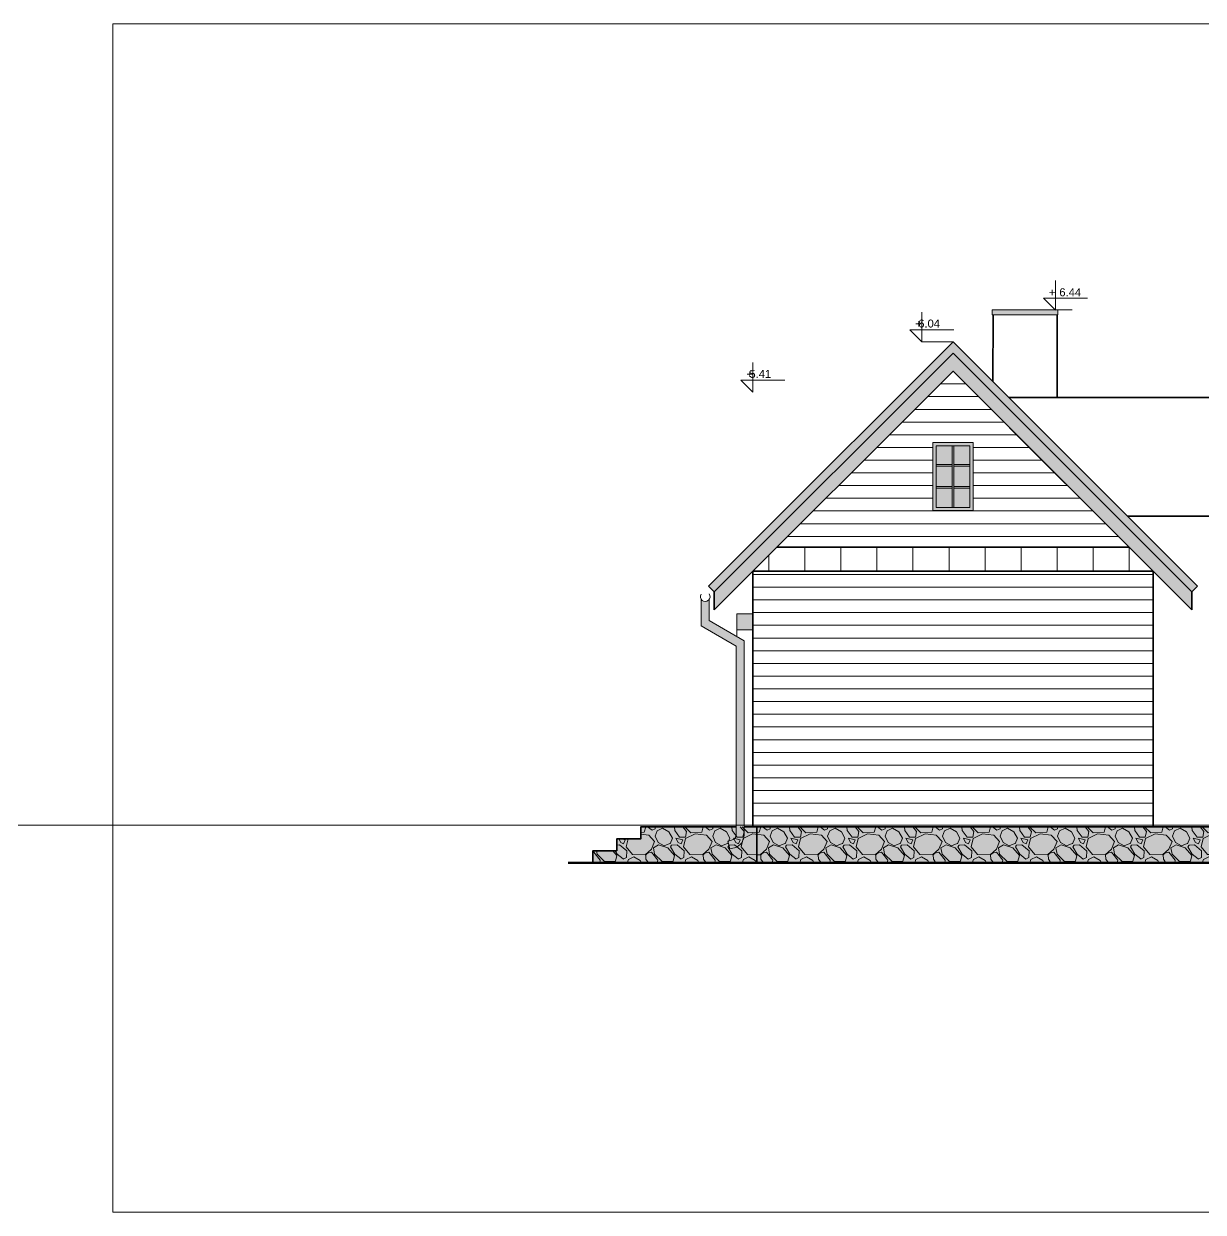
# Model space of a CAD drawing. Header units: millimetres. Extents: x -2481 to 45049, y -11067 to 11055.
# Drawn here: x 14252 to 15726, y 6752 to 8237 of the extents above; entities that cross this region are included whole.
import ezdxf

# ---------------------------------------------------------------- set-up
doc = ezdxf.new("R2010")
doc.units = ezdxf.units.MM
doc.linetypes.add('DASHDOT', pattern=[25.4, 12.7, -6.35, 0, -6.35])
for name, color, linetype, lineweight in [('A-ELEWACJA CIENKA', 11, 'Continuous', 13), ('A-osie', 7, 'DASHDOT', 5), ('A-p.widokowa', 6, 'Continuous', 15), ('A-RYS ELEWACJI', 30, 'Continuous', 35), ('A-wykończenie', 4, 'Continuous', 5), ('B-DACHÓWKA', 250, 'Continuous', 0), ('B-opis', 7, 'Continuous', 0), ('B-SZKŁO', 153, 'Continuous', 0)]:
    doc.layers.add(name, color=color, linetype=linetype, lineweight=lineweight)
doc.layers.add('bowe drewno', color=7, linetype='Continuous', true_color=0x51432a)
doc.layers.add('new drewno jasne', color=7, linetype='Continuous', lineweight=0, true_color=0xc0802e)
doc.styles.get("Standard").update_dxf_attribs({"font": 'arial.ttf'})
pattern_1 = [(180, (0, -500), (-3e-15, -15.875), [])]

# ---------------------------------------------------------------- blocks, each defined once
blk = doc.blocks.new('A$C3A4D36EB')
at = {"layer": 'A-p.widokowa', "ltscale": 5}
h = blk.add_hatch(color=8, dxfattribs=at)
h.dxf.hatch_style = 1
h.paths.add_polyline_path([(11, 95.7), (11, 105.7), (21, 105.7), (21, 95.6, 0.378671), (26.8, 88.8), (31.2, 87.8), (28.9, 78.1), (23.1, 79.4, -0.335722)])
h.paths.add_polyline_path([(11, 337.9), (54.6, 363.2), (54.6, 389.8, 0.536675), (64.6, 389.8), (64.6, 356.6), (21, 331.3), (21, 105.7), (11, 105.7)])
at = {"layer": 'A-ELEWACJA CIENKA'}
for p, q in [((54.6, 389.8), (54.6, 363.2)), ((64.6, 389.8), (64.6, 356.6)), ((54.6, 363.2), (11, 337.9)), ((64.6, 356.6), (21, 331.3)), ((11, 337.9), (11, 95.4)), ((21, 331.3), (21, 95.4)), ((23.1, 79.4), (28.9, 78.1)), ((26.8, 88.8), (31.2, 87.8)), ((31.2, 87.8), (28.9, 78.1))]:
    blk.add_line(p, q, dxfattribs=at)
for centre, radius, start, end in [((59.6, 393.1), 6, 145.1857, 33.4096), ((27.8, 95.5), 16.8, 180.4887, 253.7434), ((27.8, 95.5), 6.76, 180.4887, 262.1915)]:
    blk.add_arc(centre, radius, start, end, dxfattribs=at)

msp = doc.modelspace()

# ---------------------------------------------------------------- hatches: boundary and pattern name
at = {"layer": 'A-ELEWACJA CIENKA'}
h = msp.add_hatch(dxfattribs=at)
h.set_pattern_fill('ANSI31', color=256, scale=5, angle=135)
h.set_pattern_definition(pattern_1)
h.paths.add_polyline_path([(15412.97, 7802.64), (15192.97, 7582.64), (15632.97, 7582.64)])
h.paths.add_polyline_path([(15437.97, 7713.5), (15437.97, 7628.5), (15388.6, 7628.5), (15387.97, 7628.5), (15387.97, 7713.5)], flags=16)
h.paths.add_polyline_path([(15433.97, 7709.5), (15433.97, 7632.5), (15391.97, 7632.5), (15391.97, 7709.5)], flags=0)
h = msp.add_hatch(dxfattribs=at)
h.set_pattern_fill('ANSI31', color=256, scale=5, angle=135)
h.set_pattern_definition(pattern_1)
h.paths.add_polyline_path([(15162.97, 7552.64), (15662.97, 7552.64), (15662.97, 7235.5), (15162.97, 7235.5)])
h = msp.add_hatch(dxfattribs=at)
h.set_pattern_fill('GRAVEL', color=256, scale=2, angle=135)
h.paths.add_polyline_path([(15162.97, 7233.5), (15141.98, 7233.5), (15022.97, 7233.5), (15022.97, 7218.5), (14992.97, 7218.5), (14992.97, 7203.5), (14962.97, 7203.5), (14962.97, 7188.5), (15167.97, 7188.5), (15167.97, 7218.5), (15162.97, 7218.5)])
h = msp.add_hatch(dxfattribs=at)
h.set_pattern_fill('GRAVEL', color=256, scale=2, angle=135)
h.paths.add_polyline_path([(15737.97, 7233.5), (15742.97, 7233.5), (15742.97, 7218.5), (15737.97, 7218.5), (15737.97, 7188.5)])
h.paths.add_polyline_path([(15737.97, 7218.5), (15742.97, 7218.5), (15742.97, 7233.5), (15162.97, 7233.5), (15162.97, 7218.5), (15167.97, 7218.5), (15167.97, 7188.5), (15737.97, 7188.5)])
at = {"layer": 'B-DACHÓWKA', "transparency": 33554636}
h = msp.add_hatch(color=256, dxfattribs=at)
h.dxf.hatch_style = 1
h.paths.add_polyline_path([(15437.97, 7713.5), (15387.97, 7713.5), (15387.97, 7628.5), (15437.97, 7628.5)])
h.paths.add_polyline_path([(15433.97, 7632.5), (15391.97, 7632.5), (15391.97, 7709.5), (15433.97, 7709.5)], flags=16)
h.paths.add_polyline_path([(15413.97, 7709.5), (15411.97, 7709.5), (15411.97, 7632.5), (15413.97, 7632.5)], flags=0)
h = msp.add_hatch(color=256, dxfattribs=at)
h.dxf.hatch_style = 1
h.paths.add_polyline_path([(15413.97, 7709.5), (15411.97, 7709.5), (15411.97, 7632.5), (15413.97, 7632.5)])
h = msp.add_hatch(color=256, dxfattribs=at)
h.dxf.hatch_style = 1
h.paths.add_polyline_path([(15433.97, 7686), (15413.97, 7686), (15413.97, 7684), (15433.97, 7684)])
h.paths.add_polyline_path([(15411.97, 7686), (15391.97, 7686), (15391.97, 7684), (15411.97, 7684)])
h.paths.add_polyline_path([(15411.97, 7658.5), (15391.97, 7658.5), (15391.97, 7656.5), (15411.97, 7656.5)])
h.paths.add_polyline_path([(15433.97, 7658.5), (15413.97, 7658.5), (15413.97, 7656.5), (15433.97, 7656.5)])
at = {"layer": 'B-SZKŁO', "transparency": 33554544}
h = msp.add_hatch(color=256, dxfattribs=at)
h.dxf.hatch_style = 1
h.paths.add_polyline_path([(15433.97, 7632.5), (15433.97, 7709.5), (15391.97, 7709.5), (15391.97, 7632.5)])
at = {"layer": 'bowe drewno'}
h = msp.add_hatch(color=256, dxfattribs=at)
h.dxf.hatch_style = 1
h.paths.add_polyline_path([(15543.93, 7873.03), (15543.93, 7879.41), (15461.97, 7879.41), (15461.97, 7873.03)])
at = {"layer": 'bowe drewno', "transparency": 33554636}
h = msp.add_hatch(color=256, dxfattribs=at)
h.dxf.hatch_style = 1
h.paths.add_polyline_path([(15412.97, 7802.64), (15692.11, 7523.5), (15711.26, 7523.5), (15711.26, 7526.98), (15412.97, 7825.27), (15114.69, 7526.98), (15114.69, 7523.5), (15133.83, 7523.5)])
h.paths.add_polyline_path([(15133.83, 7523.5), (15114.69, 7523.5), (15114.69, 7504.36)])
h.paths.add_polyline_path([(15711.26, 7523.5), (15692.11, 7523.5), (15711.26, 7504.36)])
h.paths.add_polyline_path([(15412.97, 7839.41), (15162.97, 7589.41), (15107.62, 7534.05), (15114.69, 7526.98), (15412.97, 7825.27), (15711.26, 7526.98), (15718.33, 7534.05)])
at = {"layer": 'bowe drewno', "ltscale": 5}
h = msp.add_hatch(color=256, dxfattribs=at)
h.dxf.hatch_style = 1
h.paths.add_polyline_path([(15162.97, 7499.36), (15142.97, 7499.36), (15142.97, 7479.36), (15162.97, 7479.36)])
at = {"layer": 'new drewno jasne'}
h = msp.add_hatch(color=256, dxfattribs=at)
h.dxf.hatch_style = 1
h.paths.add_polyline_path([(15131.8, 7215.6), (15136.13, 7216.59, 0.3786712), (15141.98, 7223.38), (15141.98, 7233.5), (15022.97, 7233.5), (15022.97, 7218.5), (14992.97, 7218.5), (14992.97, 7203.5), (14962.97, 7203.5), (14962.97, 7188.5), (15167.97, 7188.5), (15167.97, 7218.5), (15162.97, 7218.5), (15162.97, 7233.5), (15151.98, 7233.5), (15151.98, 7223.44, -0.3357221), (15139.91, 7207.2), (15134.05, 7205.85)])
h.paths.add_polyline_path([(15737.97, 7218.5), (15742.97, 7218.5), (15742.97, 7233.5), (15162.97, 7233.5), (15162.97, 7218.5), (15167.97, 7218.5), (15167.97, 7188.5), (15737.97, 7188.5)])
h.paths.add_polyline_path([(15937.97, 7233.5), (15742.97, 7233.5), (15742.97, 7218.5), (15737.97, 7218.5), (15737.97, 7188.5), (15932.97, 7188.5), (15937.97, 7188.5)])

# ---------------------------------------------------------------- linework, layer by layer
at = {"layer": 'A-ELEWACJA CIENKA', "ltscale": 5}
for p, q in [((15413.97, 7709.5), (15413.97, 7632.5)), ((15391.97, 7686), (15411.97, 7686)), ((15391.97, 7684), (15411.97, 7684)), ((15413.97, 7686), (15433.97, 7686)), ((15413.97, 7684), (15433.97, 7684)), ((15391.97, 7658.5), (15411.97, 7658.5)), ((15391.97, 7656.5), (15411.97, 7656.5)), ((15413.97, 7658.5), (15433.97, 7658.5)), ((15413.97, 7656.5), (15433.97, 7656.5)), ((15437.97, 7628.5), (15388.6, 7628.5))]:
    msp.add_line(p, q, dxfattribs=at)
at = {"layer": 'A-ELEWACJA CIENKA'}
for p, q in [((15227.97, 7582.64), (15227.97, 7552.64)), ((15272.97, 7582.64), (15272.97, 7552.64)), ((15317.97, 7582.64), (15317.97, 7552.64)), ((15362.97, 7582.64), (15362.97, 7552.64)), ((15407.97, 7582.64), (15407.97, 7552.64)), ((15452.97, 7582.64), (15452.97, 7552.64)), ((15497.97, 7582.64), (15497.97, 7552.64)), ((15542.97, 7582.64), (15542.97, 7552.64)), ((15587.97, 7582.64), (15587.97, 7552.64)), ((15632.97, 7582.64), (15632.97, 7552.64)), ((15182.97, 7572.64), (15182.97, 7552.64))]:
    msp.add_line(p, q, dxfattribs=at)
msp.add_lwpolyline([(15461.97, 7873.03), (15543.93, 7873.03), (15543.93, 7879.41), (15461.97, 7879.41)], close=True, dxfattribs=at)
at = {"layer": 'A-ELEWACJA CIENKA', "ltscale": 5}
for points in [[(15437.97, 7628.5), (15387.97, 7628.5), (15387.97, 7713.5), (15437.97, 7713.5)], [(15433.97, 7632.5), (15391.97, 7632.5), (15391.97, 7709.5), (15433.97, 7709.5)]]:
    msp.add_lwpolyline(points, close=True, dxfattribs=at)
at = {"layer": 'A-osie', "color": 251, "ltscale": 5}
msp.add_line((16162.52, 7235.5), (14913.07, 7235.5), dxfattribs=at)
at = {"layer": 'A-p.widokowa'}
for p, q in [((15522.83, 7879.41), (15561.91, 7879.41)), ((15412.97, 7839.41), (15373.9, 7839.41)), ((15142.97, 7470.88), (15142.97, 7479.36))]:
    msp.add_line(p, q, dxfattribs=at)
at = {"layer": 'A-p.widokowa', "color": 251, "ltscale": 5}
for p, q in [((5703.88, 7235.5), (29770.69, 7235.5)), ((14962.97, 7188.5), (15937.97, 7188.5))]:
    msp.add_line(p, q, dxfattribs=at)
for points in [[(14362.97, 6751.79), (16462.97, 6751.79), (16462.97, 8236.79), (14362.97, 8236.79)], [(15391.97, 7709.5), (15433.97, 7709.5), (15433.97, 7632.5), (15391.97, 7632.5)], [(15162.97, 7552.64), (15662.97, 7552.64), (15662.97, 7235.5), (15162.97, 7235.5)]]:
    msp.add_lwpolyline(points, close=True, dxfattribs=at)
at = {"layer": 'A-p.widokowa'}
for points in [[(15581.08, 7894.13), (15526.08, 7894.13), (15541.08, 7879.13), (15541.08, 7916.06)], [(15413.9, 7854.41), (15358.9, 7854.41), (15373.9, 7839.41), (15373.9, 7876.34)], [(15202.97, 7791.5), (15147.97, 7791.5), (15162.97, 7776.5), (15162.97, 7813.42)], [(15142.97, 7499.36), (15162.97, 7499.36), (15162.97, 7479.36), (15142.97, 7479.36), (15142.97, 7499.36)]]:
    msp.add_lwpolyline(points, dxfattribs=at)
at = {"layer": 'A-RYS ELEWACJI'}
for p, q in [((15462.73, 7789.65), (15462.97, 7873.03)), ((15542.97, 7769.81), (15542.97, 7873.03)), ((15412.97, 7839.41), (15162.97, 7589.41)), ((15412.97, 7839.41), (15718.33, 7534.05)), ((15412.97, 7825.27), (15114.69, 7526.98)), ((15412.97, 7825.27), (15711.26, 7526.98)), ((15412.97, 7802.64), (15114.69, 7504.36)), ((15412.97, 7802.64), (15553.69, 7661.92)), ((15412.97, 7802.64), (15711.26, 7504.36)), ((15162.97, 7589.41), (15107.62, 7534.05)), ((15192.97, 7582.64), (15632.97, 7582.64)), ((15162.97, 7445.5), (15162.97, 7552.64)), ((15162.97, 7552.64), (15662.97, 7552.64)), ((15662.97, 7552.64), (15662.97, 7233.5)), ((15114.69, 7526.98), (15107.62, 7534.05)), ((15711.26, 7526.98), (15718.33, 7534.05)), ((15114.69, 7504.36), (15114.69, 7526.98)), ((15711.26, 7504.36), (15711.26, 7526.98)), ((15152.47, 7233.5), (15162.97, 7233.5)), ((15162.97, 7233.5), (15937.97, 7233.5)), ((15167.97, 7188.5), (15167.97, 7233.5))]:
    msp.add_line(p, q, dxfattribs=at)
for points in [[(15482.57, 7769.81), (15742.97, 7769.81), (15742.97, 7621.51), (15630.87, 7621.51)], [(15162.97, 7445.5), (15162.97, 7233.5)], [(15141.98, 7233.5), (15141.98, 7233.5), (15022.97, 7233.5), (15022.97, 7218.5), (14992.97, 7218.5), (14992.97, 7203.5)], [(15167.97, 7233.5), (15162.97, 7233.5), (15162.97, 7235.5)], [(14992.97, 7203.5), (14962.97, 7203.5), (14962.97, 7188.5)]]:
    msp.add_lwpolyline(points, dxfattribs=at)
at = {"layer": 'A-wykończenie', "lineweight": 158}
msp.add_line((14932.29, 7188.5), (16190.18, 7188.5), dxfattribs=at)
at = {"layer": 'B-DACHÓWKA', "transparency": 33554636}
msp.add_line((15411.97, 7709.5), (15411.97, 7632.5), dxfattribs=at)
at = {"layer": 'bowe drewno', "transparency": 33554636}
msp.add_lwpolyline([(15192.97, 7582.64), (15632.97, 7582.64), (15662.97, 7552.64), (15162.97, 7552.64), (15192.97, 7582.64)], dxfattribs=at)

# ---------------------------------------------------------------- block references
at = {"layer": 'A-ELEWACJA CIENKA', "xscale": -1}
msp.add_blockref('A$C3A4D36EB', (15162.97, 7127.76), dxfattribs=at)

# ---------------------------------------------------------------- texts
at = {"layer": 'B-opis', "char_height": 10}
for s, insert, attachment_point in [('+', (15532.86, 7906), 1), ('\\pi-6.4231;6.44', (15552.26, 7906.28), 1), ('+', (15365.68, 7866.96), 1), ('6.04', (15396.71, 7867.24), 3), ('+', (15154.75, 7804.05), 1), ('5.41', (15185.79, 7804.33), 3)]:
    msp.add_mtext_dynamic_manual_height_columns(s, width=13.1429, gutter_width=12.5, heights=[0], dxfattribs=dict(at, insert=insert, attachment_point=attachment_point))

doc.saveas('drawing.dxf')
